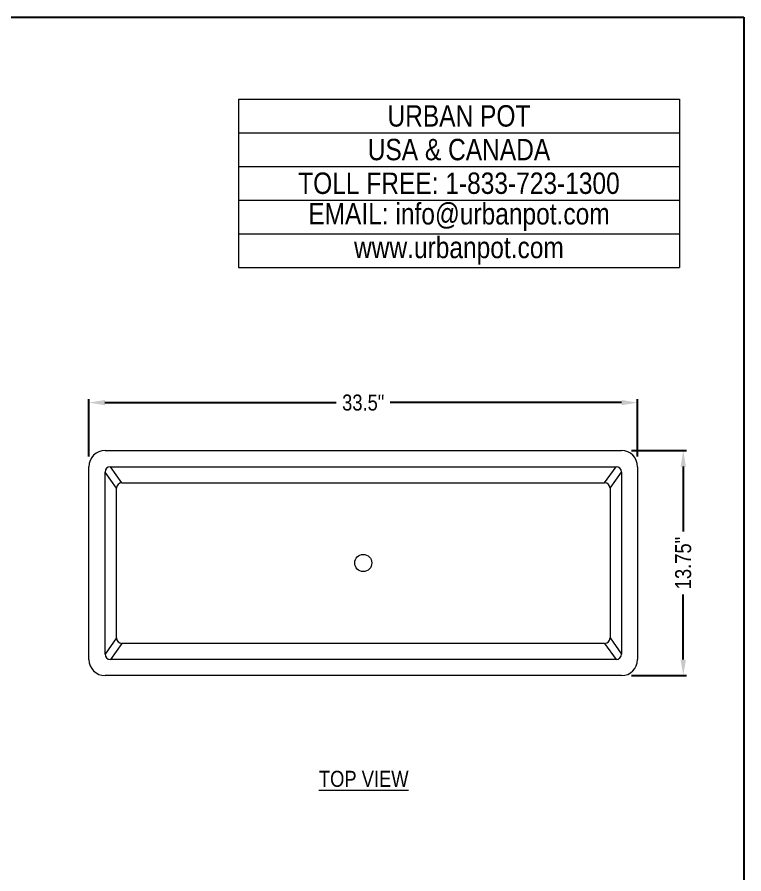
# Model space of a CAD drawing. Header units: inches. Extents: x 0 to 216, y -5 to 280.
# Drawn here: x 108 to 216, y 152.7 to 280 of the extents above; entities that cross this region are included whole.
import ezdxf

# ---------------------------------------------------------------- set-up
doc = ezdxf.new("R2010")
doc.units = ezdxf.units.IN
doc.header["$LTSCALE"] = 10
doc.header["$MEASUREMENT"] = 0
doc.header["$PDMODE"] = 35
doc.layers.get('0').update_dxf_attribs({"linetype": 'CONTINUOUS'})
doc.layers.get('Defpoints').update_dxf_attribs({"linetype": 'CONTINUOUS'})
for name, color, linetype, lineweight in [('CADdetails-1-ANNO', 41, 'CONTINUOUS', 5), ('CADdetails-3-FINE', 11, 'CONTINUOUS', 5), ('CADdetails-5-MEDIUM', 4, 'CONTINUOUS', 18), ('Company LOGO$0$CADdetails-1-ANNO', 41, 'CONTINUOUS', 5)]:
    doc.layers.add(name, color=color, linetype=linetype, lineweight=lineweight)
doc.layers.add('Company LOGO$0$CADdetails-9-TITLEBLOCK', color=7, linetype='CONTINUOUS')
doc.styles.add('CADdetails-DIMENSIONS', font='ARIALN.TTF', dxfattribs={"height": 2.38})
doc.styles.add('CADdetails-NOTES', font='ARIALN.TTF', dxfattribs={"height": 2.38})
doc.styles.add('Company LOGO$0$CADdetails-SUBHEADING', font='ARIALN.TTF', dxfattribs={"height": 3.18})
doc.dimstyles.new('CADdetails-DIM', dxfattribs={"dimtxt": 2.38, "dimasz": 2.38, "dimexe": 0.5, "dimexo": 1.5, "dimgap": 1, "dimtad": 0, "dimzin": 0, "dimdsep": 46, "dimtxsty": 'CADdetails-DIMENSIONS', "dimcen": 1, "dimclrd": 256, "dimclre": 256, "dimclrt": 256, "dimadec": 0, "dimazin": 0, "dimtfac": 1, "dimtofl": 0, "dimtmove": 0, "dimatfit": 3, "dimfxl": 1, "dimtolj": 1, "dimtzin": 0, "dimarcsym": 0})

# ---------------------------------------------------------------- blocks, each defined once
blk = doc.blocks.new('*T12')
at = {"layer": 'Defpoints', "color": 8, "linetype": 'ByBlock', "lineweight": 0, "transparency": 16777216}
for p, q in [((0, 0), (65.57, 0)), ((0, 0), (0, -25)), ((65.57, 0), (65.57, -25)), ((0, -5), (65.57, -5)), ((0, -10), (65.57, -10)), ((0, -15), (65.57, -15)), ((0, -20), (65.57, -20)), ((0, -25), (65.57, -25))]:
    blk.add_line(p, q, dxfattribs=at)
at = {"layer": 'Company LOGO$0$CADdetails-1-ANNO', "color": 0, "transparency": 16777216, "char_height": 3.18, "width": 65.4473, "attachment_point": 5, "style": 'Company LOGO$0$CADdetails-SUBHEADING'}
for s, insert in [('URBAN POT', (32.78, -2.5)), ('USA & CANADA', (32.78, -7.5))]:
    blk.add_mtext(s, dxfattribs=dict(at, insert=insert))
at = {"layer": 'Company LOGO$0$CADdetails-1-ANNO', "transparency": 16777216, "char_height": 3.18, "width": 65.4473, "attachment_point": 5, "style": 'Company LOGO$0$CADdetails-SUBHEADING'}
for s, insert in [('TOLL FREE: 1-833-723-1300', (32.78, -12.5)), ('EMAIL: info@urbanpot.com', (32.78, -17.5)), ('www.urbanpot.com', (32.78, -22.5))]:
    blk.add_mtext(s, dxfattribs=dict(at, insert=insert))
blk = doc.blocks.new('Company LOGO')
at = {"layer": 'Company LOGO$0$CADdetails-9-TITLEBLOCK'}
for p, q in [((0, 280), (216, 280)), ((216, 280), (216, 0))]:
    blk.add_line(p, q, dxfattribs=at)
blk.add_blockref('*T12', (140.88, 267.81))
blk = doc.blocks.new('*D4')
at = {"layer": 'CADdetails-1-ANNO', "lineweight": -2, "transparency": 16777216}
for p, q in [((199.3, 215.63), (207.49, 215.63)), ((206.99, 213.25), (206.99, 203.59)), ((206.99, 184.57), (206.99, 194.22)), ((199.3, 182.19), (207.49, 182.19))]:
    blk.add_line(p, q, dxfattribs=at)
at = {"layer": 'CADdetails-1-ANNO', "transparency": 16777216}
for points in [[(206.6, 213.25), (207.39, 213.25), (206.99, 215.63)], [(206.6, 184.57), (207.39, 184.57), (206.99, 182.19)]]:
    blk.add_solid(points, dxfattribs=at)
at = {"layer": 'Defpoints', "color": 0, "transparency": 16777216}
for p in [(197.8, 215.63), (206.99, 215.63), (197.8, 182.19)]:
    blk.add_point(p, dxfattribs=at)
at = {"layer": 'CADdetails-1-ANNO', "transparency": 16777216, "insert": (206.99, 198.91), "char_height": 2.38, "attachment_point": 5, "rotation": 90, "style": 'CADdetails-DIMENSIONS'}
blk.add_mtext('\\A1;13.75"', dxfattribs=at)
blk = doc.blocks.new('*D6')
at = {"layer": 'CADdetails-1-ANNO', "lineweight": -2, "transparency": 16777216}
for p, q in [((118.67, 214.73), (118.67, 223.24)), ((121.05, 222.74), (155.42, 222.74)), ((197.82, 222.74), (163.45, 222.74)), ((200.2, 214.73), (200.2, 223.24))]:
    blk.add_line(p, q, dxfattribs=at)
at = {"layer": 'CADdetails-1-ANNO', "transparency": 16777216}
for points in [[(121.05, 223.14), (121.05, 222.35), (118.67, 222.74)], [(197.82, 223.14), (197.82, 222.35), (200.2, 222.74)]]:
    blk.add_solid(points, dxfattribs=at)
at = {"layer": 'Defpoints', "color": 0, "transparency": 16777216}
for p in [(118.67, 222.74), (118.67, 213.23), (200.2, 213.23)]:
    blk.add_point(p, dxfattribs=at)
at = {"layer": 'CADdetails-1-ANNO', "transparency": 16777216, "insert": (159.43, 222.74), "char_height": 2.38, "width": 6.3965, "attachment_point": 5, "style": 'CADdetails-DIMENSIONS'}
blk.add_mtext('\\A1;33.5"', dxfattribs=at)
blk = doc.blocks.new('PR800_pv')
at = {"layer": 'CADdetails-3-FINE'}
for points in [[(-14.733, 11.762), (-15.43, 12.746)], [(14.733, 11.762), (15.43, 12.746)], [(-15.061, 11.434), (-15.758, 12.418)], [(15.061, 11.434), (15.758, 12.418)], [(-15.061, 2.297), (-15.758, 1.313)], [(15.061, 2.297), (15.758, 1.313)], [(-14.733, 1.969), (-15.43, 0.984)], [(14.733, 1.969), (15.43, 0.984)]]:
    blk.add_lwpolyline(points, dxfattribs=at)
blk.add_circle((0.001, 6.872), 0.523, dxfattribs=at)
at = {"layer": 'CADdetails-5-MEDIUM'}
for p, q in [((-15.758, 13.731), (15.758, 13.731)), ((-16.743, 0.984), (-16.743, 12.746)), ((-15.43, 12.746), (15.43, 12.746)), ((16.743, 12.746), (16.743, 0.984)), ((-15.758, 1.313), (-15.758, 12.418)), ((15.758, 12.418), (15.758, 1.313)), ((-14.733, 11.762), (14.733, 11.762)), ((-15.061, 2.297), (-15.061, 11.434)), ((15.061, 11.434), (15.061, 2.297)), ((14.733, 1.969), (-14.733, 1.969)), ((15.43, 0.984), (-15.43, 0.984)), ((15.758, 0), (-15.758, 0))]:
    blk.add_line(p, q, dxfattribs=at)
for centre, radius, start, end in [((-15.758, 12.746), 0.984, 90, 180), ((15.758, 12.746), 0.984, 0, 90), ((-15.43, 12.418), 0.328, 90, 180), ((15.43, 12.418), 0.328, 0, 90), ((-14.733, 11.434), 0.328, 90, 180), ((14.733, 11.434), 0.328, 0, 90), ((-14.733, 2.297), 0.328, 180, 270), ((14.733, 2.297), 0.328, 270, 0), ((-15.43, 1.313), 0.328, 180, 270), ((15.43, 1.313), 0.328, 270, 0), ((-15.758, 0.984), 0.984, 180, 270), ((15.758, 0.984), 0.984, 270, 0)]:
    blk.add_arc(centre, radius, start, end, dxfattribs=at)

msp = doc.modelspace()

# ---------------------------------------------------------------- block references
msp.add_blockref('Company LOGO', (0, 0))
at = {"layer": 'CADdetails-5-MEDIUM', "xscale": 2.434902785062566, "yscale": 2.434902785062566, "zscale": 2.434902785062566}
msp.add_blockref('PR800_pv', (159.434, 182.192), dxfattribs=at)

# ---------------------------------------------------------------- texts
at = {"layer": 'CADdetails-1-ANNO', "insert": (159.507, 168.052), "char_height": 2.38, "attachment_point": 2, "style": 'CADdetails-NOTES'}
msp.add_mtext_dynamic_manual_height_columns('{\\LTOP VIEW}', width=15.62025, gutter_width=11.9, heights=[0], dxfattribs=at)

# ---------------------------------------------------------------- dimensions: what is measured, and where the dimension line sits
at = {"layer": 'CADdetails-1-ANNO'}
dim = msp.add_linear_dim(base=(118.667, 222.743), p1=(200.201, 213.228), p2=(118.667, 213.228), text='33.5"', dimstyle='CADdetails-DIM', dxfattribs=at)
dim.commit()
dim.dimension.update_dxf_attribs({"geometry": '*D6', "text_midpoint": (159.434, 222.743)})
dim = msp.add_linear_dim(base=(206.994, 215.625), p1=(197.804, 182.192), p2=(197.804, 215.625), angle=90, text='13.75"', dimstyle='CADdetails-DIM', dxfattribs=at)
dim.commit()
dim.dimension.update_dxf_attribs({"geometry": '*D4', "text_midpoint": (206.994, 198.909)})

doc.saveas('drawing.dxf')
